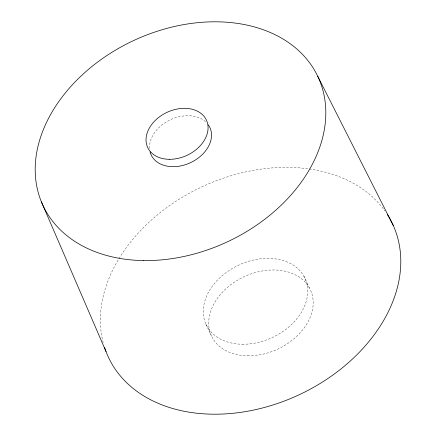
<?xml version="1.0" encoding="UTF-8"?>
<svg xmlns="http://www.w3.org/2000/svg" width="436" height="436" viewBox="0 0 436 436"><rect width="100%" height="100%" fill="white"/><g stroke="black" fill="none" stroke-linecap="round" stroke-linejoin="round"><path stroke-width="0.33" stroke-dasharray="2.18 1.64" d="M303.81 275.999L309.238 287.586M205.939 324.155L211.367 335.742M103.19 342.68A156.922 114.766 -25.1 0 1 202.048 186.777A156.922 114.766 -25.1 0 1 384.939 210.975M149.521 148.513A32.406 23.702 -25.1 0 1 170.242 119.829A32.406 23.702 -25.1 0 1 205.699 121.835M247.615 355.825A54.582 39.921 -25.1 0 0 311.353 292.12A54.582 39.921 -25.1 0 0 223.848 290.768A54.582 39.921 -25.1 0 0 247.615 355.825M242.193 344.238A54.582 39.921 -25.1 0 0 305.925 280.533A54.582 39.921 -25.1 0 0 218.42 279.176A54.582 39.921 -25.1 0 0 242.193 344.238"/><path stroke-width="0.65" d="M317.73 76.273L393.316 225.597M41.398 201.863L106.046 351.634M387.424 214.654A156.922 114.766 -25.1 0 1 299.494 394.602A156.922 114.766 -25.1 0 1 104.607 347.552M208.354 124.854A32.406 23.702 -25.1 0 1 190.418 162.721A32.406 23.702 -25.1 0 1 150.066 151.913M143.455 260.57A151.81 111.027 -25.1 0 0 320.716 83.385A151.81 111.027 -25.1 0 0 77.341 79.624A151.81 111.027 -25.1 0 0 143.455 260.57M169.141 159.304A32.406 23.702 -25.1 0 0 206.986 121.481A32.406 23.702 -25.1 0 0 155.025 120.674A32.406 23.702 -25.1 0 0 169.141 159.304"/></g></svg>
